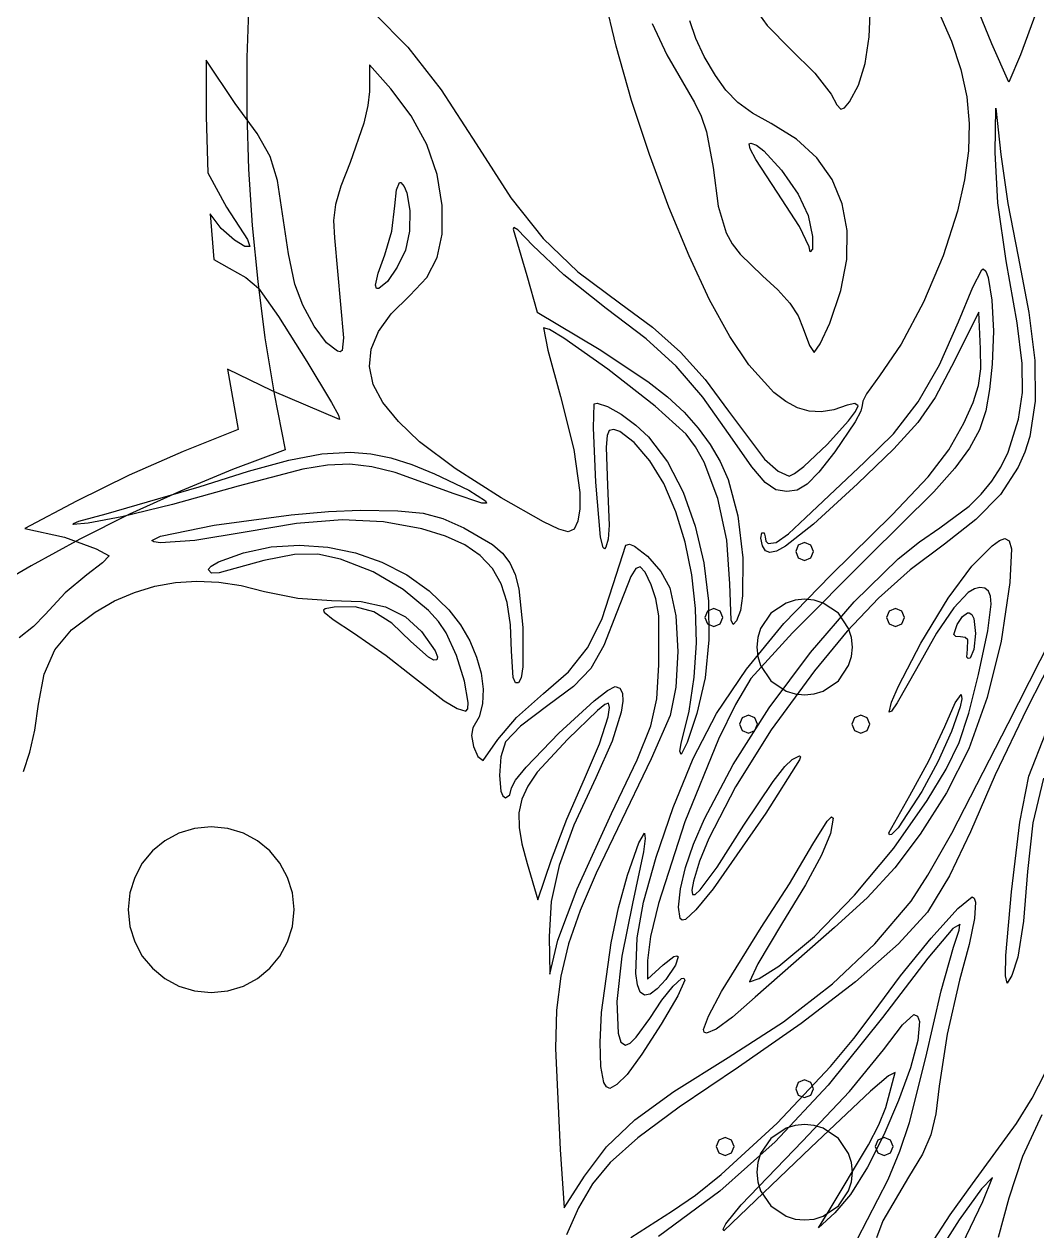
# Model space of a CAD drawing. Extents: x -23 to 237, y -4 to 293.
# Drawn here: x 41.6 to 126.4, y 91.4 to 192.5 of the extents above; entities that cross this region are included whole.
import ezdxf

# ---------------------------------------------------------------- set-up
doc = ezdxf.new("R2010")
doc.units = 0

msp = doc.modelspace()

# ---------------------------------------------------------------- linework, layer by layer
at = {"layer": 'Layer 1'}
for p, q in [((60.46207, 194.386531), (60.302493, 189.713833)), ((91.214576, 190.643939), (90.16232, 195.04873)), ((70.949263, 193.422861), (73.768919, 190.578254)), ((103.128824, 193.393453), (103.853713, 192.367336)), ((112.393226, 191.439209), (112.50679, 194.03193)), ((118.196174, 193.618477), (119.296812, 191.065051)), ((122.67847, 190.84219), (121.367236, 194.063947)), ((126.366168, 193.409736), (125.07926, 189.92288)), ((94.233059, 192.544639), (95.457869, 189.915737)), ((97.884126, 191.287165), (97.389896, 192.773788)), ((103.853713, 192.367336), (105.81371, 190.40115)), ((98.59377, 189.774054), (97.884126, 191.287165)), ((112.058829, 189.207814), (112.393226, 191.439209)), ((73.768919, 190.578254), (76.55591, 186.996559)), ((92.512833, 186.10083), (91.214576, 190.643939)), ((105.81371, 190.40115), (107.867365, 188.401324)), ((119.296812, 191.065051), (120.087542, 188.690366)), ((124.11197, 187.64704), (122.67847, 190.84219)), ((56.89708, 189.47073), (56.88378, 184.765119)), ((59.30578, 185.83581), (56.89708, 189.47073)), ((60.302493, 189.713833), (60.295068, 185.027795)), ((70.57407, 189.08936), (70.55107, 186.859)), ((72.35598, 187.07139), (70.57407, 189.08936)), ((95.457869, 189.915737), (97.7716, 185.91974)), ((99.52483, 188.1837), (98.59377, 189.774054)), ((111.513042, 187.37736), (112.058829, 189.207814)), ((125.07926, 189.92288), (124.11197, 187.64704)), ((100.410945, 186.955669), (99.52483, 188.1837)), ((107.867365, 188.401324), (109.21032, 186.62412)), ((120.087542, 188.690366), (120.580156, 186.418198)), ((74.063703, 184.818969), (72.35598, 187.07139)), ((110.76531, 185.98746), (111.513042, 187.37736)), ((70.55107, 186.859), (70.4232, 185.686454)), ((76.55591, 186.996559), (79.49729, 182.46338)), ((94.001048, 181.562601), (92.512833, 186.10083)), ((101.409039, 185.943458), (100.410945, 186.955669)), ((109.21032, 186.62412), (109.693198, 185.743656)), ((120.580156, 186.418198), (120.786443, 184.172319)), ((61.161034, 183.334297), (59.30578, 185.83581)), ((60.295068, 185.027795), (60.440927, 180.331965)), ((70.4232, 185.686454), (70.085432, 184.20472)), ((97.7716, 185.91974), (98.335925, 184.787437)), ((102.631755, 185.050395), (101.409039, 185.943458)), ((104.19174, 184.17981), (102.631755, 185.050395)), ((109.693198, 185.743656), (110.030291, 185.378107)), ((110.030291, 185.378107), (110.346147, 185.476401)), ((110.346147, 185.476401), (110.76531, 185.98746)), ((122.94325, 181.73208), (123.01195, 185.46312)), ((123.01195, 185.46312), (123.42745, 181.57653)), ((56.88378, 184.765119), (57.02168, 180.0496)), ((70.085432, 184.20472), (68.93827, 180.89968)), ((75.364984, 182.406694), (74.063703, 184.818969)), ((98.335925, 184.787437), (98.79134, 183.484616)), ((106.316526, 182.866993), (104.19174, 184.17981)), ((120.786443, 184.172319), (120.718193, 181.876505)), ((62.245735, 181.418174), (61.161034, 183.334297)), ((98.79134, 183.484616), (99.34359, 180.47821)), ((76.237262, 179.885569), (75.364984, 182.406694)), ((79.49729, 182.46338), (82.408517, 177.954807)), ((102.34911, 182.46876), (102.50561, 182.53236)), ((102.444343, 182.060163), (102.34911, 182.46876)), ((102.918119, 181.162079), (102.444343, 182.060163)), ((102.50561, 182.53236), (102.50561, 182.5323)), ((102.50561, 182.5323), (102.962279, 182.362886)), ((102.962279, 182.362886), (103.58052, 181.879285)), ((108.02038, 181.296169), (106.316526, 182.866993)), ((62.853811, 179.405711), (62.245735, 181.418174)), ((95.623179, 177.172447), (94.001048, 181.562601)), ((104.69363, 178.42766), (102.918119, 181.162079)), ((103.58052, 181.879285), (105.060676, 180.261359)), ((109.298098, 179.485041), (108.02038, 181.296169)), ((120.718193, 181.876505), (120.387195, 179.454531)), ((123.186591, 177.529461), (122.94325, 181.73208)), ((123.42745, 181.57653), (124.023489, 177.461629)), ((57.02168, 180.0496), (58.57869, 177.17277)), ((60.440927, 180.331965), (60.741198, 175.629887)), ((68.93827, 180.89968), (68.149765, 178.923115)), ((99.34359, 180.47821), (99.757707, 177.255276)), ((105.060676, 180.261359), (106.463997, 178.262198)), ((63.27919, 176.61518), (62.853811, 179.405711)), ((72.822892, 178.61755), (73.08483, 179.2257)), ((73.08463, 179.22591), (73.17263, 179.21691)), ((73.08483, 179.2257), (73.08463, 179.22591)), ((73.17263, 179.21691), (73.461768, 178.900092)), ((76.65798, 177.3066), (76.237262, 179.885569)), ((110.144474, 177.45131), (109.298098, 179.485041)), ((120.387195, 179.454531), (119.80524, 176.83017)), ((68.149765, 178.923115), (67.704849, 177.390846)), ((72.69573, 177.27647), (72.822892, 178.61755)), ((73.461768, 178.900092), (73.690011, 178.375475)), ((73.690011, 178.375475), (73.94973, 176.896)), ((82.408517, 177.954807), (85.101952, 174.538749)), ((106.566355, 175.535731), (104.69363, 178.42766)), ((106.463997, 178.262198), (107.3084, 176.46548)), ((58.57869, 177.17277), (60.35429, 174.452)), ((67.704849, 177.390846), (67.546168, 176.03312)), ((72.42773, 175.155698), (72.69573, 177.27647)), ((76.658459, 174.904546), (76.65798, 177.3066)), ((97.323184, 173.073567), (95.623179, 177.172447)), ((99.757707, 177.255276), (100.435169, 174.998517)), ((110.554302, 175.212679), (110.144474, 177.45131)), ((123.86824, 172.66391), (123.186591, 177.529461)), ((124.023489, 177.461629), (124.87176, 173.02614)), ((58.1519, 175.38632), (57.2098, 176.61001)), ((57.2098, 176.61001), (57.5131, 172.78027)), ((63.786632, 173.254124), (63.27919, 176.61518)), ((67.546168, 176.03312), (67.61637, 174.58018)), ((73.94973, 176.896), (73.923624, 175.164795)), ((107.3084, 176.46548), (107.659302, 174.717136)), ((119.80524, 176.83017), (118.604906, 173.096603)), ((59.267643, 174.4019), (58.1519, 175.38632)), ((60.741198, 175.629887), (61.197011, 170.925106)), ((71.85283, 173.15734), (72.42773, 175.155698)), ((73.923624, 175.164795), (73.58353, 173.56817)), ((76.239821, 172.941506), (76.658459, 174.904546)), ((82.652096, 175.469512), (82.60174, 175.32999)), ((82.60174, 175.32999), (83.72415, 171.4434)), ((82.97879, 175.254486), (82.652096, 175.469512)), ((84.24504, 173.94299), (82.97879, 175.254486)), ((100.435169, 174.998517), (100.94269, 174.07888)), ((107.36892, 173.85068), (106.566355, 175.535731)), ((110.522378, 172.786851), (110.554302, 175.212679)), ((60.127479, 173.866809), (59.267643, 174.4019)), ((60.35429, 174.452), (60.550123, 173.857894)), ((67.61637, 174.58018), (68.384037, 166.22733)), ((86.832506, 171.492091), (84.24504, 173.94299)), ((85.101952, 174.538749), (87.993782, 171.752906)), ((100.94269, 174.07888), (101.600091, 173.216498)), ((107.659302, 174.717136), (107.65832, 173.63414)), ((60.550123, 173.857894), (60.127479, 173.866809)), ((64.30339, 170.72097), (63.786632, 173.254124)), ((71.288934, 171.62714), (71.85283, 173.15734)), ((73.58353, 173.56817), (72.891527, 172.129844)), ((75.350861, 171.275085), (76.239821, 172.941506)), ((99.04502, 169.409156), (97.323184, 173.073567)), ((101.600091, 173.216498), (103.47659, 171.41778)), ((107.468736, 173.433575), (107.36892, 173.85068)), ((107.65832, 173.63414), (107.468736, 173.433575)), ((118.604906, 173.096603), (116.949125, 169.200905)), ((124.87176, 173.02614), (125.784502, 168.329917)), ((57.5131, 172.78027), (58.79681, 172.04389)), ((58.79681, 172.04389), (60.192942, 171.269768)), ((72.891527, 172.129844), (72.05513, 170.947049)), ((110.043496, 170.191527), (110.522378, 172.786851)), ((121.073422, 170.45154), (121.82949, 171.92279)), ((121.82949, 171.92279), (121.9551, 171.99049)), ((121.9551, 171.99049), (121.95519, 171.99052)), ((121.95519, 171.99052), (121.956, 171.991)), ((121.956, 171.991), (122.179643, 171.805414)), ((124.787883, 167.471715), (123.86824, 172.66391)), ((60.192942, 171.269768), (61.2638, 170.37629)), ((61.197011, 170.925106), (61.809496, 166.221167)), ((71.05443, 170.63139), (71.288934, 171.62714)), ((72.05513, 170.947049), (71.350658, 170.34062)), ((73.94037, 169.76289), (75.350861, 171.275085)), ((83.72415, 171.4434), (84.59234, 168.36194)), ((90.38583, 168.67715), (86.832506, 171.492091)), ((87.993782, 171.752906), (91.50019, 169.13498)), ((103.47659, 171.41778), (104.770053, 170.224222)), ((122.179643, 171.805414), (122.380368, 171.264896)), ((122.380368, 171.264896), (122.685404, 169.365465)), ((61.2638, 170.37629), (62.936075, 167.996316)), ((64.970389, 168.942936), (64.30339, 170.72097)), ((71.134244, 170.353803), (71.05443, 170.63139)), ((71.350658, 170.34062), (71.134244, 170.353803)), ((104.770053, 170.224222), (105.754623, 169.110806)), ((109.11245, 167.44441), (110.043496, 170.191527)), ((119.87868, 167.54788), (121.073422, 170.45154)), ((65.925944, 167.195297), (64.970389, 168.942936)), ((72.386045, 168.223932), (73.94037, 169.76289)), ((91.50019, 169.13498), (94.274431, 167.095181)), ((100.732647, 166.322411), (99.04502, 169.409156)), ((105.754623, 169.110806), (106.453348, 168.047717)), ((116.949125, 169.200905), (115.088804, 165.672639)), ((122.685404, 169.365465), (122.815785, 166.785507)), ((62.936075, 167.996316), (65.323776, 164.238085)), ((71.301499, 166.732845), (72.386045, 168.223932)), ((84.59234, 168.36194), (89.78634, 165.25256)), ((93.728651, 166.135246), (90.38583, 168.67715)), ((106.453348, 168.047717), (106.88928, 167.00514)), ((121.57739, 168.36223), (119.3078, 163.80077)), ((121.73609, 165.29577), (121.57739, 168.36223)), ((125.784502, 168.329917), (126.2687, 164.320723)), ((66.962669, 165.804768), (65.925944, 167.195297)), ((85.639972, 166.908321), (85.13756, 167.04052)), ((85.13756, 167.04052), (85.489402, 165.179852)), ((86.844283, 166.184085), (85.639972, 166.908321)), ((94.274431, 167.095181), (96.610616, 165.013075)), ((106.88928, 167.00514), (107.40504, 165.584658)), ((108.311193, 165.715189), (109.11245, 167.44441)), ((118.304994, 163.962082), (119.87868, 167.54788)), ((125.22814, 164.051087), (124.787883, 167.471715)), ((61.809496, 166.221167), (62.579783, 161.521617)), ((67.87318, 165.09806), (66.962669, 165.804768)), ((68.384037, 166.22733), (68.277611, 165.157861)), ((70.688228, 165.266851), (71.301499, 166.732845)), ((90.520705, 163.583683), (86.844283, 166.184085)), ((96.235537, 163.846356), (93.728651, 166.135246)), ((102.33002, 163.95653), (100.732647, 166.322411)), ((122.815785, 166.785507), (122.71619, 164.01782)), ((68.111295, 165.051516), (67.87318, 165.09806)), ((68.277611, 165.157861), (68.111295, 165.051516)), ((70.547729, 163.803174), (70.688228, 165.266851)), ((85.489402, 165.179852), (86.56276, 161.30755)), ((89.78634, 165.25256), (93.864889, 162.569545)), ((96.610616, 165.013075), (98.672716, 162.725776)), ((107.40504, 165.584658), (107.79876, 164.99495)), ((107.79876, 164.99495), (108.311193, 165.715189)), ((115.088804, 165.672639), (113.27485, 163.04137)), ((121.756062, 163.613377), (121.73609, 165.29577)), ((65.323776, 164.238085), (67.379192, 160.798732)), ((70.881497, 162.319036), (70.547729, 163.803174)), ((98.462745, 161.234413), (96.235537, 163.846356)), ((104.433988, 161.646649), (102.33002, 163.95653)), ((116.509, 160.865922), (118.304994, 163.962082)), ((119.3078, 163.80077), (117.926971, 161.217988)), ((122.71619, 164.01782), (122.495582, 161.884021)), ((125.250722, 161.623621), (125.22814, 164.051087)), ((126.2687, 164.320723), (126.298052, 160.895847)), ((62.415744, 161.78014), (58.68211, 163.57616)), ((58.68211, 163.57616), (59.5662, 158.53359)), ((94.491029, 160.487676), (90.520705, 163.583683)), ((113.27485, 163.04137), (112.168301, 161.512269)), ((121.572757, 162.213489), (121.756062, 163.613377)), ((68.05461, 159.37539), (62.415744, 161.78014)), ((71.69103, 160.79166), (70.881497, 162.319036)), ((93.864889, 162.569545), (95.505113, 161.272293)), ((98.672716, 162.725776), (100.6247, 160.0704)), ((121.119472, 160.800181), (121.572757, 162.213489)), ((122.495582, 161.884021), (122.173579, 160.10379)), ((62.579783, 161.521617), (63.509, 156.83)), ((67.379192, 160.798732), (67.954882, 159.728989)), ((72.977822, 159.198271), (71.69103, 160.79166)), ((86.56276, 161.30755), (87.677755, 156.863804)), ((89.38407, 160.69614), (89.63776, 160.75504)), ((89.63776, 160.75504), (89.6378, 160.755)), ((89.6378, 160.755), (89.6388, 160.755)), ((89.6388, 160.755), (90.478576, 160.468985)), ((95.505113, 161.272293), (96.908511, 159.975064)), ((100.96653, 157.72335), (98.462745, 161.234413)), ((105.424327, 160.878698), (104.433988, 161.646649)), ((106.400474, 160.357691), (105.424327, 160.878698)), ((111.875512, 160.920249), (111.82013, 160.55214)), ((112.168301, 161.512269), (111.875512, 160.920249)), ((114.431171, 158.170341), (116.509, 160.865922)), ((117.926971, 161.217988), (116.475374, 159.121246)), ((120.3295, 159.07753), (121.119472, 160.800181)), ((124.91734, 159.41091), (125.250722, 161.623621)), ((126.298052, 160.895847), (125.846256, 157.952577)), ((89.327441, 158.67241), (89.38407, 160.69614)), ((90.478576, 160.468985), (91.625846, 159.807111)), ((91.625846, 159.807111), (92.852018, 158.909281)), ((97.07946, 158.14443), (94.491029, 160.487676)), ((96.908511, 159.975064), (98.096988, 158.655746)), ((100.6247, 160.0704), (103.6514, 156.05411)), ((107.382607, 160.075343), (106.400474, 160.357691)), ((108.390905, 160.023365), (107.382607, 160.075343)), ((109.445547, 160.193473), (108.390905, 160.023365)), ((110.56671, 160.57738), (109.445547, 160.193473)), ((111.205635, 160.716159), (110.56671, 160.57738)), ((110.677407, 159.257058), (111.254307, 160.031619)), ((111.47061, 160.51428), (111.205635, 160.716159)), ((111.698158, 160.073754), (111.224798, 159.181492)), ((111.254307, 160.031619), (111.47061, 160.51428)), ((111.82013, 160.55214), (111.698158, 160.073754)), ((122.173579, 160.10379), (121.647466, 158.517207)), ((67.954882, 159.728989), (68.05461, 159.37539)), ((74.74337, 157.51609), (72.977822, 159.198271)), ((92.852018, 158.909281), (93.9285, 157.9154)), ((108.87386, 157.271451), (110.677407, 159.257058)), ((111.224798, 159.181492), (109.52524, 156.66555)), ((116.475374, 159.121246), (114.469562, 156.907694)), ((119.087298, 156.833193), (120.3295, 159.07753)), ((124.053139, 156.628508), (124.91734, 159.41091)), ((59.5662, 158.53359), (54.955414, 156.695143)), ((89.51316, 154.12961), (89.327441, 158.67241)), ((90.462834, 158.021446), (90.377713, 157.058316)), ((90.64289, 158.4534), (90.462834, 158.021446)), ((91.029565, 158.525787), (90.64289, 158.4534)), ((91.5257, 158.362888), (91.029565, 158.525787)), ((92.732515, 157.442295), (91.5257, 158.362888)), ((93.9285, 157.9154), (95.51286, 155.822115)), ((97.862864, 157.080507), (97.07946, 158.14443)), ((98.096988, 158.655746), (99.092448, 157.29223)), ((102.591094, 155.411392), (100.96653, 157.72335)), ((112.01198, 155.78628), (114.431171, 158.170341)), ((121.647466, 158.517207), (120.814528, 156.964349)), ((125.846256, 157.952577), (125.431709, 156.629448)), ((63.509, 156.83), (59.07722, 155.18015)), ((77.74089, 155.276369), (74.74337, 157.51609)), ((87.677755, 156.863804), (88.168249, 153.261867)), ((90.377713, 157.058316), (90.50177, 153.85211)), ((94.035668, 155.913752), (92.732515, 157.442295)), ((98.57392, 155.80274), (97.862864, 157.080507)), ((99.092448, 157.29223), (99.916797, 155.862405)), ((106.924063, 155.435899), (108.87386, 157.271451)), ((114.469562, 156.907694), (111.42609, 153.97448)), ((117.34942, 154.570078), (119.087298, 156.833193)), ((120.814528, 156.964349), (119.572046, 155.285293)), ((54.955414, 156.695143), (50.438687, 154.696864)), ((60.433231, 155.048293), (63.79679, 155.963817)), ((63.79679, 155.963817), (66.572874, 156.492098)), ((66.572874, 156.492098), (68.95789, 156.64403)), ((68.95789, 156.64403), (68.9579, 156.644)), ((68.9579, 156.644), (70.668256, 156.508969)), ((70.668256, 156.508969), (72.353225, 156.157984)), ((72.353225, 156.157984), (74.105281, 155.596157)), ((95.20749, 153.99939), (94.035668, 155.913752)), ((95.51286, 155.822115), (96.824411, 153.298043)), ((99.737801, 152.74654), (98.57392, 155.80274)), ((99.916797, 155.862405), (100.59194, 154.34416)), ((103.6514, 156.05411), (104.778701, 155.047542)), ((107.06658, 151.13231), (112.01198, 155.78628)), ((109.52524, 156.66555), (108.198438, 154.966344)), ((123.431529, 155.371591), (124.053139, 156.628508)), ((125.431709, 156.629448), (124.887011, 155.388203)), ((50.438687, 154.696864), (46.017642, 152.54433)), ((59.07722, 155.18015), (54.72973, 153.381516)), ((56.28579, 153.73463), (60.433231, 155.048293)), ((64.972913, 155.216386), (59.5719, 153.77751)), ((67.043859, 155.550738), (64.972913, 155.216386)), ((68.913709, 155.620656), (67.043859, 155.550738)), ((70.74642, 155.42036), (68.913709, 155.620656)), ((72.70595, 154.944066), (70.74642, 155.42036)), ((77.6613, 153.14036), (72.70595, 154.944066)), ((74.105281, 155.596157), (76.0169, 154.8286)), ((76.0169, 154.8286), (78.892641, 153.459202)), ((81.595632, 152.798679), (77.74089, 155.276369)), ((103.708059, 154.083222), (102.591094, 155.411392)), ((104.778701, 155.047542), (105.69211, 154.62884)), ((105.69211, 154.62884), (106.16435, 154.848906)), ((106.16435, 154.848906), (106.924063, 155.435899)), ((108.198438, 154.966344), (107.214835, 153.952074)), ((119.572046, 155.285293), (117.817307, 153.320118)), ((122.680513, 154.19995), (123.431529, 155.371591)), ((124.887011, 155.388203), (123.394015, 153.100013)), ((48.5132, 151.48155), (56.28579, 153.73463)), ((59.5719, 153.77751), (54.065959, 152.242496)), ((89.903485, 149.50302), (89.51316, 154.12961)), ((90.50177, 153.85211), (90.619235, 150.521738)), ((96.222936, 151.646919), (95.20749, 153.99939)), ((100.59194, 154.34416), (101.40474, 151.292704)), ((104.587009, 153.477772), (103.708059, 154.083222)), ((107.214835, 153.952074), (106.379507, 153.461647)), ((111.42609, 153.97448), (107.739067, 150.608635)), ((114.318782, 151.376013), (117.34942, 154.570078)), ((121.797787, 153.1104), (122.680513, 154.19995)), ((54.72973, 153.381516), (50.469197, 151.437474)), ((79.958197, 152.365126), (77.6613, 153.14036)), ((78.892641, 153.459202), (80.287525, 152.554725)), ((85.138018, 150.792085), (81.595632, 152.798679)), ((88.168249, 153.261867), (88.173271, 151.884564)), ((96.824411, 153.298043), (97.845585, 150.443673)), ((100.488735, 149.25756), (99.737801, 152.74654)), ((105.49753, 153.33397), (104.587009, 153.477772)), ((106.379507, 153.461647), (105.49753, 153.33397)), ((117.817307, 153.320118), (112.36019, 147.89172)), ((120.781053, 152.099757), (121.797787, 153.1104)), ((123.394015, 153.100013), (121.340965, 150.985296)), ((46.017642, 152.54433), (41.6939, 150.24312)), ((54.065959, 152.242496), (49.8087, 151.20558)), ((63.995798, 151.3928), (67.127919, 151.667171)), ((67.127919, 151.667171), (69.77542, 151.76702)), ((69.77542, 151.76702), (69.7754, 151.767)), ((69.7754, 151.767), (72.9478, 151.718383)), ((72.9478, 151.718383), (75.058267, 151.523851)), ((80.353597, 152.354943), (79.958197, 152.365126)), ((80.287525, 152.554725), (80.353597, 152.354943)), ((88.173271, 151.884564), (88.014925, 150.847297)), ((97.006698, 149.084713), (96.222936, 151.646919)), ((118.33635, 150.30245), (120.781053, 152.099757)), ((46.987869, 150.692481), (45.752275, 150.584377)), ((45.752275, 150.584377), (45.766161, 150.674261)), ((45.766161, 150.674261), (46.221019, 150.855868)), ((46.221019, 150.855868), (48.5132, 151.48155)), ((50.469197, 151.437474), (46.298286, 149.351396)), ((49.8087, 151.20558), (46.987869, 150.692481)), ((57.564886, 150.531), (63.995798, 151.3928)), ((64.459413, 150.667092), (60.14242, 149.93563)), ((68.281991, 150.954219), (64.459413, 150.667092)), ((71.734559, 150.799226), (68.281991, 150.954219)), ((74.94152, 150.20433), (71.734559, 150.799226)), ((75.058267, 151.523851), (76.702104, 151.082706)), ((76.702104, 151.082706), (78.47461, 150.29425)), ((86.426585, 150.187031), (85.138018, 150.792085)), ((88.014925, 150.847297), (87.690796, 150.193261)), ((101.40474, 151.292704), (101.824769, 147.787269)), ((105.662103, 149.800452), (107.06658, 151.13231)), ((109.1983, 146.33883), (114.318782, 151.376013)), ((121.340965, 150.985296), (118.70156, 148.94134)), ((41.6939, 150.24312), (45.0079, 149.50466)), ((53.057066, 149.60263), (57.564886, 150.531)), ((60.14242, 149.93563), (55.932703, 149.228804)), ((76.914747, 149.594743), (74.94152, 150.20433)), ((78.47461, 150.29425), (80.872948, 148.911979)), ((87.19847, 149.96565), (86.426585, 150.187031)), ((87.690796, 150.193261), (87.19847, 149.96565)), ((90.619235, 150.521738), (90.53705, 149.350372)), ((97.845585, 150.443673), (98.558813, 147.359491)), ((103.330256, 149.435465), (103.42959, 149.86779)), ((103.42959, 149.86779), (103.621107, 149.881904)), ((103.621107, 149.881904), (103.70089, 149.53448)), ((104.602767, 149.075802), (105.662103, 149.800452)), ((107.739067, 150.608635), (105.406778, 148.765834)), ((116.616362, 149.13304), (118.33635, 150.30245)), ((46.298286, 149.351396), (42.219662, 147.126657)), ((45.0079, 149.50466), (47.659662, 148.537224)), ((52.32881, 149.245047), (53.057066, 149.60263)), ((52.486882, 149.11593), (52.32881, 149.245047)), ((53.04672, 149.0287), (52.486882, 149.11593)), ((55.932703, 149.228804), (53.04672, 149.0287)), ((60.00549, 148.20292), (62.329799, 148.694586)), ((62.329799, 148.694586), (64.698616, 148.849035)), ((64.698616, 148.849035), (67.064915, 148.679325)), ((67.064915, 148.679325), (69.381669, 148.198514)), ((78.539442, 148.865315), (76.914747, 149.594743)), ((79.842093, 147.980135), (78.539442, 148.865315)), ((80.872948, 148.911979), (81.695685, 148.187469)), ((90.121251, 148.641199), (89.903485, 149.50302)), ((90.239484, 148.549749), (90.121251, 148.641199)), ((90.36536, 148.67569), (90.239484, 148.549749)), ((90.53705, 149.350372), (90.36536, 148.67569)), ((90.97359, 145.55088), (92.03508, 148.84318)), ((92.03508, 148.84318), (92.330502, 148.923091)), ((92.330502, 148.923091), (92.761933, 148.766332)), ((92.761933, 148.766332), (93.854871, 147.915462)), ((97.555328, 146.364759), (97.006698, 149.084713)), ((100.74435, 145.61753), (100.488735, 149.25756)), ((103.47159, 148.77739), (103.330256, 149.435465)), ((103.718495, 148.380479), (103.47159, 148.77739)), ((103.70089, 149.53448), (103.760091, 149.174567)), ((103.760091, 149.174567), (103.933916, 148.979949)), ((103.933916, 148.979949), (104.602767, 149.075802)), ((105.406778, 148.765834), (104.644376, 148.347451)), ((106.470851, 148.841994), (106.251, 148.312)), ((107.001, 149.06148), (106.470851, 148.841994)), ((107.531145, 148.841994), (107.001, 149.06148)), ((107.751, 148.312), (107.531145, 148.841994)), ((114.827469, 147.686546), (116.616362, 149.13304)), ((118.70156, 148.94134), (115.850489, 146.792105)), ((121.00118, 147.08143), (122.707507, 148.782517)), ((122.707507, 148.782517), (123.307211, 149.231375)), ((123.307211, 149.231375), (123.7561, 149.40479)), ((123.7561, 149.40482), (124.133579, 149.213686)), ((123.7561, 149.40479), (123.7561, 149.40482)), ((124.133579, 149.213686), (124.313351, 148.545222)), ((47.659662, 148.537224), (48.7617, 147.95021)), ((48.7617, 147.95021), (48.209061, 147.35158)), ((57.922603, 147.43907), (60.00549, 148.20292)), ((64.278175, 148.062854), (61.700822, 147.568528)), ((66.237041, 148.079308), (64.278175, 148.062854)), ((68.1192, 147.6789), (66.237041, 148.079308)), ((70.8611, 146.615794), (68.1192, 147.6789)), ((69.381669, 148.198514), (71.60185, 147.41966)), ((80.849186, 146.90329), (79.842093, 147.980135)), ((81.695685, 148.187469), (82.312269, 147.364603)), ((93.854871, 147.915462), (94.957989, 146.635874)), ((101.824769, 147.787269), (101.80576, 144.601279)), ((104.09552, 148.228083), (103.718495, 148.380479)), ((104.644376, 148.347451), (104.09552, 148.228083)), ((112.36019, 147.89172), (105.978046, 141.509955)), ((106.251, 148.312), (106.470851, 147.78201)), ((106.470851, 147.78201), (107.001, 147.56252)), ((107.001, 147.56252), (107.531145, 147.78201)), ((107.531145, 147.78201), (107.751, 148.312)), ((107.751, 148.312), (107.751, 148.312)), ((111.142244, 144.10645), (114.827469, 147.686546)), ((124.313351, 148.545222), (124.19588, 145.72703)), ((42.219662, 147.126657), (38.235991, 144.766631)), ((48.209061, 147.35158), (46.88279, 146.35653)), ((57.05629, 146.80662), (57.288995, 147.083477)), ((57.322658, 146.504695), (57.05629, 146.80662)), ((57.288995, 147.083477), (57.922603, 147.43907)), ((61.700822, 147.568528), (57.9632, 146.53532)), ((73.38565, 145.137594), (70.8611, 146.615794)), ((71.60185, 147.41966), (73.678432, 146.35582)), ((81.587208, 145.598869), (80.849186, 146.90329)), ((82.312269, 147.364603), (82.756302, 146.3863)), ((92.859356, 146.884695), (92.443464, 146.22372)), ((93.2236, 147.037), (92.859356, 146.884695)), ((93.2237, 147.037), (93.2236, 147.037)), ((93.656934, 146.595979), (93.2237, 147.037)), ((94.15961, 145.53581), (93.656934, 146.595979)), ((94.957989, 146.635874), (95.71538, 145.27287)), ((98.558813, 147.359491), (98.946526, 144.145986)), ((115.850489, 146.792105), (113.19538, 144.409886)), ((119.017205, 144.406431), (121.00118, 147.08143)), ((46.88279, 146.35653), (45.082831, 144.855503)), ((52.581148, 145.410303), (54.322419, 145.726334)), ((54.322419, 145.726334), (56.106861, 145.840403)), ((56.106861, 145.840403), (57.938072, 145.752945)), ((57.9632, 146.53532), (57.322658, 146.504695)), ((57.938072, 145.752945), (59.81965, 145.464399)), ((73.678432, 146.35582), (75.564388, 145.020055)), ((82.082645, 144.03096), (81.587208, 145.598869)), ((82.756302, 146.3863), (83.061385, 145.19548)), ((92.443464, 146.22372), (91.2759, 143.23103)), ((97.865378, 143.539044), (97.555328, 146.364759)), ((100.844212, 142.553069), (100.74435, 145.61753)), ((105.268895, 142.275406), (109.1983, 146.33883)), ((124.19588, 145.72703), (123.466517, 140.800775)), ((45.082831, 144.855503), (43.38839, 143.04045)), ((49.213731, 144.170607), (50.879451, 144.891873)), ((50.879451, 144.891873), (52.581148, 145.410303)), ((59.81965, 145.464399), (61.75519, 144.9752)), ((61.75519, 144.9752), (64.564127, 144.402936)), ((75.494925, 143.382462), (73.38565, 145.137594)), ((75.564388, 145.020055), (77.21269, 143.42542)), ((83.061385, 145.19548), (83.38911, 141.94797)), ((90.031334, 142.627527), (90.97359, 145.55088)), ((94.551535, 144.339431), (94.15961, 145.53581)), ((95.71538, 145.27287), (96.213623, 142.927178)), ((101.80576, 144.601279), (101.617159, 143.369772)), ((120.699511, 144.878464), (119.486254, 143.602897)), ((121.220478, 145.196757), (120.699511, 144.878464)), ((121.68487, 145.30274), (121.220478, 145.196757)), ((122.102926, 145.233604), (121.68487, 145.30274)), ((122.398637, 145.000554), (122.102926, 145.233604)), ((122.571398, 144.565125), (122.398637, 145.000554)), ((47.58039, 143.24607), (49.213731, 144.170607)), ((64.564127, 144.402936), (67.36519, 144.21348)), ((67.61229, 143.65794), (66.844123, 143.520037)), ((67.36519, 144.21348), (69.851532, 144.122044)), ((69.364028, 143.676087), (67.61229, 143.65794)), ((70.914649, 143.249056), (69.364028, 143.676087)), ((69.851532, 144.122044), (71.896528, 143.670689)), ((71.896528, 143.670689), (73.563729, 142.83741)), ((82.361983, 142.163651), (82.082645, 144.03096)), ((94.777944, 142.929751), (94.551535, 144.339431)), ((98.946526, 144.145986), (98.991158, 140.903644)), ((105.444019, 143.99766), (104.172573, 143.140427)), ((106.19486, 144.230734), (105.444019, 143.99766)), ((107.001, 144.312), (106.19486, 144.230734)), ((107.80714, 144.230734), (107.001, 144.312)), ((107.479228, 139.850449), (111.142244, 144.10645)), ((108.557981, 143.99766), (107.80714, 144.230734)), ((109.829428, 143.140427), (108.557981, 143.99766)), ((113.19538, 144.409886), (110.572611, 141.634894)), ((116.730462, 140.643894), (119.017205, 144.406431)), ((119.486254, 143.602897), (118.041905, 141.471929)), ((122.345893, 141.659913), (122.620599, 143.888851)), ((122.620599, 143.888851), (122.571398, 144.565125)), ((43.38839, 143.04045), (42.436411, 142.023608)), ((45.607071, 141.747374), (47.58039, 143.24607)), ((66.844123, 143.520037), (66.711733, 143.405915)), ((66.711733, 143.405915), (66.769378, 143.231949)), ((66.769378, 143.231949), (67.521488, 142.615291)), ((67.521488, 142.615291), (69.23389, 141.49168)), ((72.41774, 142.308037), (70.914649, 143.249056)), ((73.563729, 142.83741), (74.91669, 141.6002)), ((76.331983, 142.444222), (75.494925, 143.382462)), ((77.21269, 143.42542), (78.175426, 142.175114)), ((88.824214, 140.254607), (90.031334, 142.627527)), ((91.2759, 143.23103), (90.186219, 140.426893)), ((94.79981, 138.80909), (94.777944, 142.929751)), ((96.213623, 142.927178), (96.381655, 139.949794)), ((97.933397, 140.659553), (97.865378, 143.539044)), ((98.861793, 143.314157), (98.642002, 142.784)), ((98.642002, 142.784), (98.861752, 142.253885)), ((99.392032, 143.53371), (98.861793, 143.314157)), ((99.922247, 143.314124), (99.392032, 143.53371)), ((99.922206, 142.253851), (100.142, 142.784)), ((100.142, 142.784), (99.922247, 143.314124)), ((100.142, 142.784), (100.142, 142.784)), ((101.017877, 142.208894), (100.844212, 142.553069)), ((101.617159, 143.369772), (101.30145, 142.50816)), ((104.172573, 143.140427), (103.31534, 141.868981)), ((110.68666, 141.868981), (109.829428, 143.140427)), ((114.078796, 143.314157), (113.85901, 142.784)), ((113.85901, 142.784), (114.078755, 142.253885)), ((114.60903, 143.53371), (114.078796, 143.314157)), ((115.139254, 143.314124), (114.60903, 143.53371)), ((115.139209, 142.253851), (115.359, 142.784)), ((115.359, 142.784), (115.139254, 143.314124)), ((115.359, 142.784), (115.359, 142.784)), ((119.76444, 142.19456), (120.221914, 142.882339)), ((120.221914, 142.882339), (120.62793, 143.17591)), ((120.62793, 143.17591), (120.77683, 143.18491)), ((120.77683, 143.18491), (120.77683, 143.1847)), ((120.77683, 143.1847), (121.001045, 143.042095)), ((121.001045, 143.042095), (121.172071, 142.702281)), ((121.172071, 142.702281), (121.31943, 141.44785)), ((124.05169, 133.90139), (128.50182, 142.691065)), ((42.436411, 142.023608), (41.233347, 141.06836)), ((44.21999, 140.064322), (45.607071, 141.747374)), ((74.02689, 140.78422), (72.41774, 142.308037)), ((74.91669, 141.6002), (76.064541, 139.982126)), ((76.991, 141.48856), (76.331983, 142.444222)), ((78.175426, 142.175114), (78.952321, 140.844497)), ((82.45171, 139.96103), (82.361983, 142.163651)), ((83.38911, 141.94797), (83.3896, 141.948)), ((83.3896, 141.948), (83.410851, 138.657815)), ((98.861752, 142.253885), (99.391972, 142.0343)), ((99.391972, 142.0343), (99.922206, 142.253851)), ((101.30145, 142.50816), (101.017877, 142.208894)), ((102.118745, 138.46801), (105.268895, 142.275406)), ((103.31534, 141.868981), (103.082266, 141.11814)), ((110.572611, 141.634894), (107.81856, 138.30734)), ((110.919734, 141.11814), (110.68666, 141.868981)), ((114.078755, 142.253885), (114.60897, 142.0343)), ((114.60897, 142.0343), (115.139209, 142.253851)), ((119.485344, 141.36053), (119.76444, 142.19456)), ((121.56966, 138.00602), (122.345893, 141.659913)), ((69.23389, 141.49168), (71.96239, 139.602297)), ((75.489591, 139.454974), (74.02689, 140.78422)), ((77.851274, 139.597792), (76.991, 141.48856)), ((78.952321, 140.844497), (79.534742, 139.47592)), ((97.755938, 137.778272), (97.933397, 140.659553)), ((98.991158, 140.903644), (98.675138, 137.732953)), ((105.978046, 141.509955), (102.50087, 137.66862)), ((103.082266, 141.11814), (103.001, 140.312)), ((111.001, 140.312), (110.919734, 141.11814)), ((114.848701, 137.04385), (116.730462, 140.643894)), ((118.041905, 141.471929), (116.36327, 138.48145)), ((119.661926, 141.201517), (119.485344, 141.36053)), ((120.06574, 141.15794), (119.661926, 141.201517)), ((120.437475, 141.098329), (120.06574, 141.15794)), ((120.65504, 140.91255), (120.437475, 141.098329)), ((120.65073, 140.1208), (120.65504, 140.91255)), ((121.31943, 141.44785), (121.181436, 140.1032)), ((123.466517, 140.800775), (122.297513, 136.082079)), ((43.325584, 138.044877), (44.21999, 140.064322)), ((71.96239, 139.602297), (74.15659, 137.86347)), ((76.064541, 139.982126), (76.25525, 139.489371)), ((78.517404, 137.44243), (77.851274, 139.597792)), ((82.592331, 137.759329), (82.45171, 139.96103)), ((87.234255, 138.2474), (88.824214, 140.254607)), ((90.186219, 140.426893), (89.09665, 138.50955)), ((96.381655, 139.949794), (96.219799, 136.963048)), ((103.001, 140.312), (103.082266, 139.505861)), ((104.036975, 135.206833), (107.479228, 139.850449)), ((110.919734, 139.505861), (111.001, 140.312)), ((111.001, 140.312), (111.001, 140.312)), ((120.597111, 139.473661), (120.65073, 140.1208)), ((121.181436, 140.1032), (120.84965, 139.37406)), ((128.24436, 140.261625), (125.605711, 135.143629)), ((75.951519, 139.210899), (75.489591, 139.454974)), ((76.212158, 139.22733), (75.951519, 139.210899)), ((76.25525, 139.489371), (76.212158, 139.22733)), ((79.534742, 139.47592), (79.914056, 138.111734)), ((83.410851, 138.657815), (83.272042, 137.736262)), ((89.09665, 138.50955), (87.651206, 136.99738)), ((94.61399, 135.985475), (94.79981, 138.80909)), ((103.082266, 139.505861), (103.31534, 138.755021)), ((103.31534, 138.755021), (104.172573, 137.483578)), ((109.829428, 137.483578), (110.68666, 138.755021)), ((110.68666, 138.755021), (110.919734, 139.505861)), ((120.688343, 139.343176), (120.597111, 139.473661)), ((120.84965, 139.37406), (120.688343, 139.343176)), ((42.83029, 135.537), (43.325584, 138.044877)), ((74.15659, 137.86347), (76.806386, 135.801785)), ((79.914056, 138.111734), (80.081631, 136.794291)), ((82.77385, 137.325176), (82.592331, 137.759329)), ((83.272042, 137.736262), (83.03461, 137.30899)), ((85.14348, 136.42118), (87.234255, 138.2474)), ((97.329552, 134.947189), (97.755938, 137.778272)), ((98.675138, 137.732953), (97.9809, 134.7344)), ((99.626398, 134.754649), (102.118745, 138.46801)), ((102.50087, 137.66862), (101.20806, 135.493595)), ((107.81856, 138.30734), (104.200569, 133.37017)), ((116.36327, 138.48145), (114.758454, 135.634554)), ((120.759891, 134.768174), (121.56966, 138.00602)), ((78.827679, 135.672515), (78.517404, 137.44243)), ((80.081631, 136.794291), (80.028834, 135.565944)), ((83.03461, 137.30899), (82.77385, 137.325176)), ((87.651206, 136.99738), (85.4939, 135.40876)), ((89.362161, 135.795101), (90.478913, 136.664954)), ((90.478913, 136.664954), (91.13631, 136.99729)), ((91.13631, 136.99729), (91.529771, 136.860224)), ((91.529771, 136.860224), (91.742582, 136.441766)), ((96.219799, 136.963048), (95.72838, 134.58927)), ((104.172573, 137.483578), (105.444019, 136.626348)), ((105.444019, 136.626348), (106.19486, 136.393275)), ((107.80714, 136.393275), (108.557981, 136.626348)), ((108.557981, 136.626348), (109.829428, 137.483578)), ((114.28086, 135.695397), (114.848701, 137.04385)), ((42.522755, 133.359594), (42.83029, 135.537)), ((76.806386, 135.801785), (77.893642, 135.170557)), ((78.798837, 135.135239), (78.827679, 135.672515)), ((80.028834, 135.565944), (79.747031, 134.469043)), ((82.864784, 134.414227), (85.14348, 136.42118)), ((86.424985, 133.101953), (89.362161, 135.795101)), ((90.273403, 135.497824), (89.648368, 134.988558)), ((90.5891, 135.603), (90.273403, 135.497824)), ((90.58962, 135.60298), (90.5891, 135.603)), ((90.667858, 135.255468), (90.58962, 135.60298)), ((91.779802, 135.765674), (91.646488, 134.855708)), ((91.742582, 136.441766), (91.779802, 135.765674)), ((94.12386, 133.706169), (94.61399, 135.985475)), ((101.20806, 135.493595), (99.796184, 132.605076)), ((106.19486, 136.393275), (107.001, 136.31201)), ((107.001, 136.31201), (107.80714, 136.393275)), ((114.07967, 134.85633), (114.28086, 135.695397)), ((114.758454, 135.634554), (114.266508, 134.927351)), ((118.73454, 133.66019), (119.618951, 135.626466)), ((119.618951, 135.626466), (120.10866, 136.32258)), ((120.162012, 135.978864), (120.027694, 135.30618)), ((120.10863, 136.32261), (120.162012, 135.978864)), ((120.10866, 136.32258), (120.10863, 136.32261)), ((122.297513, 136.082079), (120.750767, 131.776683)), ((77.893642, 135.170557), (78.62039, 134.93809)), ((78.62039, 134.93809), (78.798837, 135.135239)), ((79.747031, 134.469043), (79.22759, 133.54594)), ((85.4939, 135.40876), (83.210926, 133.673108)), ((89.648368, 134.988558), (87.16451, 132.5882)), ((89.831174, 132.206302), (90.54262, 134.46043)), ((90.54262, 134.46043), (90.667858, 135.255468)), ((91.646488, 134.855708), (90.888484, 132.429188)), ((95.72838, 134.58927), (94.138673, 130.953637)), ((96.65079, 132.21829), (97.329552, 134.947189)), ((97.9809, 134.7344), (97.154141, 132.317196)), ((97.6704, 130.97333), (99.626398, 134.754649)), ((101.014038, 130.463887), (104.036975, 135.206833)), ((102.29803, 134.5897), (101.767795, 134.370149)), ((102.82825, 134.370115), (102.29803, 134.5897)), ((111.70303, 134.5897), (111.172791, 134.370149)), ((112.23325, 134.370115), (111.70303, 134.5897)), ((114.266508, 134.927351), (114.07967, 134.85633)), ((120.027694, 135.30618), (119.306575, 133.248008)), ((119.934785, 132.326016), (120.759891, 134.768174)), ((125.605711, 135.143629), (122.951749, 129.598708)), ((79.22759, 133.54594), (79.101565, 132.888492)), ((81.31058, 132.55168), (82.864784, 134.414227)), ((83.210926, 133.673108), (81.95141, 132.37226)), ((92.976182, 130.866499), (94.12386, 133.706169)), ((101.767795, 134.370149), (101.548, 133.84)), ((101.548, 133.84), (101.767754, 133.309881)), ((102.828209, 133.309844), (103.048, 133.84)), ((103.048, 133.84), (102.82825, 134.370115)), ((103.048, 133.84), (103.048, 133.84)), ((111.172791, 134.370149), (110.953, 133.84)), ((110.953, 133.84), (111.17275, 133.309881)), ((112.233205, 133.309844), (112.453, 133.84)), ((112.453, 133.84), (112.23325, 134.370115)), ((112.453, 133.84), (112.453, 133.84)), ((117.396831, 130.777485), (118.73454, 133.66019)), ((119.317999, 124.707295), (124.05169, 133.90139)), ((42.122512, 131.502695), (42.522755, 133.359594)), ((79.101565, 132.888492), (79.277639, 131.967096)), ((80.08278, 130.79209), (81.31058, 132.55168)), ((83.673569, 130.236068), (86.424985, 133.101953)), ((87.16451, 132.5882), (84.60371, 129.822497)), ((99.796184, 132.605076), (96.974541, 125.66955)), ((104.200569, 133.37017), (101.197485, 128.598941)), ((101.767754, 133.309881), (102.29797, 133.0903)), ((102.29797, 133.0903), (102.828209, 133.309844)), ((111.17275, 133.309881), (111.70297, 133.0903)), ((111.70297, 133.0903), (112.233205, 133.309844)), ((119.306575, 133.248008), (118.166506, 130.696114)), ((125.77032, 129.49817), (127.198391, 133.113022)), ((41.586674, 129.894651), (42.122512, 131.502695)), ((79.277639, 131.967096), (79.642486, 131.14666)), ((81.95141, 132.37226), (81.566401, 131.10272)), ((88.57741, 129.2783), (89.831174, 132.206302)), ((90.888484, 132.429188), (89.50903, 129.35228)), ((96.537045, 131.578092), (96.65079, 132.21829)), ((96.65079, 131.31189), (96.537045, 131.578092)), ((97.154141, 132.317196), (96.65079, 131.31189)), ((118.851716, 130.083586), (119.934785, 132.326016)), ((120.750767, 131.776683), (118.88818, 128.09033)), ((79.642486, 131.14666), (80.08278, 130.79209)), ((81.566401, 131.10272), (81.434985, 129.551238)), ((90.81772, 126.36179), (92.976182, 130.866499)), ((94.138673, 130.953637), (91.32399, 125.06736)), ((95.989454, 126.86434), (97.6704, 130.97333)), ((98.608969, 125.909899), (101.014038, 130.463887)), ((106.564976, 130.848572), (103.76345, 126.38868)), ((105.345206, 130.296484), (105.96496, 130.89329)), ((105.96496, 130.89329), (106.575108, 131.187466)), ((106.661958, 131.126573), (106.564976, 130.848572)), ((106.575108, 131.187466), (106.661958, 131.126573)), ((115.81694, 127.87864), (117.396831, 130.777485)), ((118.166506, 130.696114), (116.82872, 128.19852)), ((81.434985, 129.551238), (81.558532, 128.238507)), ((82.789017, 129.150294), (83.673569, 130.236068)), ((84.60371, 129.822497), (83.810175, 128.6622)), ((104.374209, 129.057308), (105.345206, 130.296484)), ((117.26806, 127.44492), (118.851716, 130.083586)), ((122.951749, 129.598708), (120.88104, 124.83273)), ((125.034111, 125.628987), (125.77032, 129.49817)), ((82.304389, 127.929171), (82.4567, 128.51567)), ((82.4567, 128.51567), (82.789017, 129.150294)), ((83.810175, 128.6622), (83.309585, 127.553483)), ((87.085881, 125.882253), (88.57741, 129.2783)), ((89.50903, 129.35228), (87.665417, 125.386669)), ((101.197485, 128.598941), (98.972263, 124.277137)), ((101.91036, 125.37583), (104.374209, 129.057308)), ((127.017829, 129.33894), (126.113867, 125.593802)), ((81.558532, 128.238507), (81.716344, 127.834389)), ((81.716344, 127.834389), (81.93841, 127.68522)), ((81.93841, 127.68522), (82.304389, 127.929171)), ((83.309585, 127.553483), (83.078217, 126.423755)), ((114.06453, 124.74137), (115.81694, 127.87864)), ((114.467383, 123.471718), (117.26806, 127.44492)), ((116.82872, 128.19852), (114.832754, 125.17642)), ((118.88818, 128.09033), (116.668849, 124.622755)), ((83.078217, 126.423755), (83.092348, 125.200426)), ((94.563829, 122.717936), (95.989454, 126.86434)), ((103.76345, 126.38868), (99.32915, 120.04075)), ((85.80181, 122.50248), (87.085881, 125.882253)), ((87.665417, 125.386669), (86.44843, 122.011619)), ((87.946657, 120.054645), (90.81772, 126.36179)), ((96.974541, 125.66955), (94.754566, 118.826034)), ((97.700183, 123.793855), (98.608969, 125.909899)), ((99.675324, 121.88299), (101.91036, 125.37583)), ((107.69143, 123.79756), (108.883714, 125.722213)), ((108.883714, 125.722213), (109.249593, 126.096663)), ((109.39004, 125.98347), (109.166473, 124.686786)), ((109.249593, 126.096663), (109.39004, 125.98347)), ((124.311527, 119.790332), (125.034111, 125.628987)), ((126.113867, 125.593802), (125.67542, 121.51974)), ((54.595462, 124.71583), (53.414906, 124.075045)), ((55.900046, 125.120798), (54.595462, 124.71583)), ((57.30071, 125.262), (55.900046, 125.120798)), ((58.701374, 125.120798), (57.30071, 125.262)), ((60.005958, 124.71583), (58.701374, 125.120798)), ((61.186514, 124.075045), (60.005958, 124.71583)), ((83.092348, 125.200426), (83.328253, 123.810905)), ((91.32399, 125.06736), (89.553775, 121.377831)), ((93.112509, 123.906759), (93.5931, 124.71476)), ((93.5931, 124.71476), (93.5931, 124.7147)), ((93.5931, 124.7147), (93.648736, 124.283639)), ((109.166473, 124.686786), (108.420738, 122.872448)), ((114.116162, 124.575901), (114.06453, 124.74137)), ((114.266233, 124.599291), (114.116162, 124.575901)), ((114.832754, 125.17642), (114.266233, 124.599291)), ((116.668849, 124.622755), (114.547161, 121.807361)), ((117.327069, 121.190513), (119.317999, 124.707295)), ((120.88104, 124.83273), (119.143674, 121.143835)), ((53.414906, 124.075045), (52.386326, 123.226389)), ((62.215094, 123.226389), (61.186514, 124.075045)), ((83.328253, 123.810905), (83.76221, 122.1826)), ((92.1679, 121.20695), (93.112509, 123.906759)), ((93.648736, 124.283639), (93.500489, 123.14148)), ((97.020322, 121.833158), (97.700183, 123.793855)), ((98.972263, 124.277137), (98.202274, 122.373358)), ((105.726973, 120.460143), (107.69143, 123.79756)), ((111.174548, 119.516134), (114.467383, 123.471718)), ((52.386326, 123.226389), (51.53767, 122.197809)), ((63.06375, 122.197809), (62.215094, 123.226389)), ((84.66552, 119.13423), (85.80181, 122.50248)), ((93.500489, 123.14148), (92.57351, 118.83442)), ((93.519967, 118.939904), (94.563829, 122.717936)), ((98.202274, 122.373358), (97.68786, 120.68824)), ((108.420738, 122.872448), (107.080781, 120.392316)), ((51.53767, 122.197809), (50.896885, 121.017253)), ((63.704535, 121.017253), (63.06375, 122.197809)), ((83.76221, 122.1826), (84.66552, 119.13423)), ((86.44843, 122.011619), (85.786743, 118.984124)), ((89.553775, 121.377831), (88.201275, 118.249144)), ((96.594204, 120.063844), (97.020322, 121.833158)), ((98.24934, 119.962743), (99.675324, 121.88299)), ((114.547161, 121.807361), (112.246128, 119.311402)), ((125.67542, 121.51974), (125.321349, 117.358045)), ((50.896885, 121.017253), (50.491919, 119.712667)), ((64.109501, 119.712667), (63.704535, 121.017253)), ((91.411958, 118.471015), (92.1679, 121.20695)), ((97.68786, 120.68824), (97.552596, 119.947975)), ((103.37283, 116.80213), (105.726973, 120.460143)), ((107.080781, 120.392316), (105.07455, 117.09825)), ((115.9292, 119.02119), (117.327069, 121.190513)), ((119.143674, 121.143835), (117.28024, 118.09622)), ((50.491919, 119.712667), (50.35072, 118.312)), ((64.2507, 118.312), (64.109501, 119.712667)), ((86.34662, 115.76659), (87.946657, 120.054645)), ((96.44665, 118.52195), (96.594204, 120.063844)), ((97.552596, 119.947975), (97.598241, 119.577141)), ((97.598241, 119.577141), (97.829065, 119.580483)), ((97.829065, 119.580483), (98.24934, 119.962743)), ((99.32915, 120.04075), (97.903135, 118.283214)), ((107.821168, 116.059643), (111.174548, 119.516134)), ((112.246128, 119.311402), (109.48876, 116.80213)), ((119.825168, 118.399138), (121.02213, 119.39175)), ((121.02213, 119.39175), (121.208937, 119.275332)), ((123.863088, 114.465822), (124.311527, 119.790332)), ((50.35072, 118.312), (50.491919, 116.911336)), ((64.109501, 116.911336), (64.2507, 118.312)), ((64.2507, 118.312), (64.2507, 118.312)), ((85.786743, 118.984124), (85.60903, 116.06118)), ((90.789176, 115.522186), (91.411958, 118.471015)), ((92.57351, 118.83442), (91.692606, 114.402385)), ((92.98431, 115.93603), (93.519967, 118.939904)), ((94.754566, 118.826034), (94.094773, 116.052528)), ((96.571833, 117.581725), (96.44665, 118.52195)), ((97.903135, 118.283214), (97.020679, 117.482843)), ((112.884016, 115.446814), (115.9292, 119.02119)), ((117.605201, 115.935017), (119.825168, 118.399138)), ((121.208937, 119.275332), (121.303388, 118.930108)), ((121.303388, 118.930108), (121.21885, 117.577406)), ((88.201275, 118.249144), (87.224885, 115.448241)), ((96.748926, 117.423496), (96.571833, 117.581725)), ((97.020679, 117.482843), (96.748926, 117.423496)), ((117.28024, 118.09622), (114.866655, 115.459181)), ((121.21885, 117.577406), (120.775775, 115.381984)), ((125.321349, 117.358045), (124.84961, 114.34085)), ((50.491919, 116.911336), (50.896885, 115.606752)), ((63.704536, 115.606752), (64.109501, 116.911336)), ((100.039759, 111.453344), (103.37283, 116.80213)), ((109.48876, 116.80213), (102.86535, 110.97199)), ((105.07455, 117.09825), (103.079059, 113.767069)), ((119.42221, 116.72654), (117.330624, 114.245784)), ((119.987, 117.08), (119.42221, 116.72654)), ((119.46603, 115.17256), (119.95268, 116.598924)), ((119.95268, 116.598924), (119.98693, 117.08046)), ((119.98693, 117.08046), (119.987, 117.08)), ((50.896885, 115.606752), (51.53767, 114.426196)), ((63.063753, 114.426196), (63.704536, 115.606752)), ((85.60903, 116.06118), (85.65103, 112.91665)), ((85.65103, 112.91665), (86.34662, 115.76659)), ((87.224885, 115.448241), (86.583, 112.74206)), ((90.002392, 109.698063), (90.789176, 115.522186)), ((92.872581, 112.975247), (92.98431, 115.93603)), ((94.094773, 116.052528), (93.85488, 114.03852)), ((104.83886, 113.58372), (107.821168, 116.059643)), ((109.326609, 112.082221), (112.884016, 115.446814)), ((114.866655, 115.459181), (111.255673, 112.277107)), ((115.020054, 112.769958), (117.605201, 115.935017)), ((120.775775, 115.381984), (119.98142, 112.39218)), ((51.53767, 114.426196), (52.386326, 113.397615)), ((62.215097, 113.397615), (63.063753, 114.426196)), ((91.692606, 114.402385), (91.285472, 110.605627)), ((95.1501, 113.69298), (96.055757, 114.389517)), ((96.055757, 114.389517), (96.30225, 114.452464)), ((96.40785, 114.343655), (96.186366, 113.666143)), ((96.30225, 114.452464), (96.40785, 114.343655)), ((117.330624, 114.245784), (113.50842, 109.27943)), ((118.44753, 111.517798), (119.46603, 115.17256)), ((123.823084, 112.7725), (123.863088, 114.465822)), ((124.85, 114.341), (124.356121, 112.785831)), ((124.84961, 114.34085), (124.85, 114.341)), ((52.386326, 113.397615), (53.414906, 112.548958)), ((61.186518, 112.548958), (62.215097, 113.397615)), ((93.85488, 114.03852), (93.8546, 112.476)), ((93.8546, 112.476), (95.1501, 113.69298)), ((96.186366, 113.666143), (95.37129, 112.46773)), ((103.079059, 113.767069), (102.37545, 112.25514)), ((103.188471, 112.555939), (104.83886, 113.58372)), ((53.414906, 112.548958), (54.595462, 111.908171)), ((60.005962, 111.908171), (61.186518, 112.548958)), ((86.583, 112.74206), (86.234014, 109.897542)), ((92.99586, 112.015246), (92.872581, 112.975247)), ((95.3713, 112.467), (94.664372, 111.672427)), ((95.37129, 112.46773), (95.3713, 112.467)), ((95.977317, 111.908608), (96.685535, 112.535284)), ((96.96401, 112.39918), (96.371871, 111.091212)), ((96.685535, 112.535284), (96.890416, 112.575602)), ((96.890416, 112.575602), (96.96401, 112.39918)), ((102.37545, 112.25514), (103.188471, 112.555939)), ((111.255673, 112.277107), (106.701674, 108.75879)), ((112.72755, 109.67453), (115.020054, 112.769958)), ((119.98142, 112.39218), (118.922968, 107.865361)), ((123.94931, 112.13907), (123.823084, 112.7725)), ((124.356121, 112.785831), (123.94931, 112.13907)), ((54.595462, 111.908171), (55.900046, 111.503203)), ((55.900046, 111.503203), (57.30071, 111.362)), ((57.30071, 111.362), (58.701377, 111.503203)), ((58.701377, 111.503203), (60.005962, 111.908171)), ((93.237489, 111.403767), (92.99586, 112.015246)), ((93.596657, 111.142007), (93.237489, 111.403767)), ((94.072555, 111.231162), (93.596657, 111.142007)), ((94.664372, 111.672427), (94.072555, 111.231162)), ((95.030169, 110.72752), (95.977317, 111.908608)), ((98.937825, 109.389585), (100.039759, 111.453344)), ((105.235972, 108.909413), (109.326609, 112.082221)), ((117.14373, 105.91164), (118.44753, 111.517798)), ((91.285472, 110.605627), (91.377033, 107.953817)), ((94.0349, 109.20039), (95.030169, 110.72752)), ((96.371871, 111.091212), (94.982105, 108.705718)), ((102.86535, 110.97199), (100.950361, 109.31072)), ((86.234014, 109.897542), (86.136323, 106.681626)), ((89.868045, 107.178875), (90.002392, 109.698063)), ((92.892546, 107.615763), (94.0349, 109.20039)), ((98.51934, 108.27241), (98.937825, 109.389585)), ((100.950361, 109.31072), (99.593745, 108.310893)), ((113.50842, 109.27943), (108.984252, 103.61521)), ((111.119053, 107.508576), (112.72755, 109.67453)), ((115.20211, 108.663712), (116.15603, 109.53899)), ((116.156, 109.539), (116.465964, 109.384516)), ((116.15603, 109.53899), (116.156, 109.539)), ((116.465964, 109.384516), (116.612973, 108.944924)), ((94.982105, 108.705718), (93.374689, 106.190972)), ((98.585923, 108.038693), (98.51934, 108.27241)), ((99.593745, 108.310893), (98.786429, 107.966718)), ((100.5911, 105.91039), (105.235972, 108.909413)), ((106.701674, 108.75879), (101.45904, 105.11302)), ((113.60943, 106.55932), (115.20211, 108.663712)), ((116.612973, 108.944924), (116.475088, 107.353583)), ((89.926163, 105.159008), (89.868045, 107.178875)), ((91.377033, 107.953817), (91.617612, 107.216537)), ((91.617612, 107.216537), (91.99221, 106.95662)), ((92.378612, 107.133681), (92.892546, 107.615763)), ((98.786429, 107.966718), (98.585923, 108.038693)), ((109.179145, 105.179776), (111.119053, 107.508576)), ((116.475088, 107.353583), (115.856263, 105.05131)), ((118.922968, 107.865361), (118.25693, 103.52554)), ((86.136323, 106.681626), (86.5284, 98.20336)), ((91.99221, 106.95662), (92.378612, 107.133681)), ((93.374689, 106.190972), (92.1296, 104.49525)), ((110.769351, 103.084925), (113.60943, 106.55932)), ((90.191572, 103.816515), (89.926163, 105.159008)), ((96.046491, 103.088962), (100.5911, 105.91039)), ((104.687363, 100.41141), (109.179145, 105.179776)), ((115.772441, 100.490955), (117.14373, 105.91164)), ((92.1296, 104.49525), (91.271896, 103.671866)), ((101.45904, 105.11302), (96.501235, 101.751168)), ((114.025011, 104.37824), (112.507321, 103.099586)), ((113.79903, 101.74926), (114.58242, 104.66021)), ((114.58242, 104.66021), (114.025011, 104.37824)), ((115.856263, 105.05131), (114.870418, 102.324438)), ((126.05137, 102.520418), (127.10214, 104.595224)), ((90.406645, 103.454926), (90.191572, 103.816515)), ((90.6791, 103.32945), (90.406645, 103.454926)), ((91.271896, 103.671866), (90.6791, 103.32945)), ((108.984252, 103.61521), (104.537799, 98.850137)), ((106.470851, 103.84199), (106.251, 103.312)), ((106.251, 103.312), (106.470851, 102.782006)), ((107.001, 104.06148), (106.470851, 103.84199)), ((107.531145, 103.84199), (107.001, 104.06148)), ((107.751, 103.312), (107.531145, 103.84199)), ((107.531145, 102.782006), (107.751, 103.312)), ((107.751, 103.312), (107.751, 103.312)), ((118.25693, 103.52554), (117.983154, 101.193901)), ((92.783684, 100.704977), (96.046491, 103.088962)), ((106.470851, 102.782006), (107.001, 102.56252)), ((106.81652, 98.91585), (110.769351, 103.084925)), ((107.001, 102.56252), (107.531145, 102.782006)), ((112.507321, 103.099586), (107.51833, 98.37685)), ((114.870418, 102.324438), (113.631471, 99.459298)), ((124.748481, 100.404445), (126.05137, 102.520418)), ((96.501235, 101.751168), (93.037519, 99.181761)), ((113.216299, 100.295599), (113.79903, 101.74926)), ((117.983154, 101.193901), (117.56967, 99.451586)), ((126.86929, 101.13352), (125.24375, 97.642193)), ((90.418835, 98.441552), (92.783684, 100.704977)), ((100.016723, 96.124979), (104.687363, 100.41141)), ((106.19486, 100.230534), (105.444019, 99.99746)), ((107.001, 100.3118), (106.19486, 100.230534)), ((107.80714, 100.230534), (107.001, 100.3118)), ((108.557981, 99.99746), (107.80714, 100.230534)), ((112.35934, 98.606021), (113.216299, 100.295599)), ((114.959296, 98.07762), (115.772441, 100.490955)), ((121.06746, 95.34046), (124.748481, 100.404445)), ((93.037519, 99.181761), (90.727638, 97.132654)), ((100.34299, 99.22376), (99.813103, 99.004525)), ((100.872892, 99.004529), (100.34299, 99.22376)), ((104.172573, 99.140228), (103.31534, 97.868781)), ((105.444019, 99.99746), (104.172573, 99.140228)), ((109.829428, 99.140228), (108.557981, 99.99746)), ((110.68666, 97.868781), (109.829428, 99.140228)), ((113.631471, 99.459298), (112.253341, 96.742223)), ((113.65803, 99.2247), (113.127791, 99.005149)), ((114.18825, 99.005115), (113.65803, 99.2247)), ((117.56967, 99.451586), (116.862771, 97.838619)), ((86.5284, 98.20336), (86.85909, 93.33855)), ((88.5681, 95.9818), (90.418835, 98.441552)), ((99.813103, 99.004525), (99.593002, 98.475)), ((99.593002, 98.475), (99.812755, 97.944876)), ((104.537799, 98.850137), (99.892181, 94.713186)), ((107.51833, 98.37685), (100.22832, 91.40209)), ((101.093, 98.475), (100.872892, 99.004529)), ((100.873205, 97.944842), (101.093, 98.475)), ((101.093, 98.475), (101.093, 98.475)), ((101.690167, 93.576905), (106.81652, 98.91585)), ((108.96374, 92.9565), (112.35934, 98.606021)), ((113.127791, 99.005149), (112.908, 98.475)), ((112.908, 98.475), (113.12775, 97.944876)), ((113.99406, 95.711338), (114.959296, 98.07762)), ((114.188205, 97.944842), (114.408, 98.475)), ((114.408, 98.475), (114.18825, 99.005115)), ((114.408, 98.475), (114.408, 98.475)), ((90.727638, 97.132654), (89.23134, 95.3317)), ((99.812755, 97.944876), (100.34297, 97.72529)), ((100.34297, 97.72529), (100.873205, 97.944842)), ((103.082266, 97.11794), (103.001, 96.3118)), ((103.31534, 97.868781), (103.082266, 97.11794)), ((110.919734, 97.11794), (110.68666, 97.868781)), ((111.001, 96.3118), (110.919734, 97.11794)), ((113.12775, 97.944876), (113.65797, 97.72529)), ((113.65797, 97.72529), (114.188205, 97.944842)), ((116.862771, 97.838619), (115.70875, 95.89502)), ((125.24375, 97.642193), (124.0881, 94.13807)), ((97.853246, 94.398598), (100.016723, 96.124979)), ((103.001, 96.3118), (103.082266, 95.505661)), ((112.253341, 96.742223), (110.849948, 94.459547)), ((110.919734, 95.505661), (111.001, 96.3118)), ((111.001, 96.3118), (111.001, 96.3118)), ((86.85909, 93.33855), (88.5681, 95.9818)), ((89.23134, 95.3317), (88.050609, 93.318534)), ((103.082266, 95.505661), (103.31534, 94.754821)), ((110.68666, 94.754821), (110.919734, 95.505661)), ((111.406039, 90.667072), (113.99406, 95.711338)), ((115.70875, 95.89502), (113.54615, 92.23529)), ((119.191809, 92.745051), (121.06746, 95.34046)), ((122.72, 95.8834), (121.811004, 94.929259)), ((121.929732, 93.858965), (122.7196, 95.8833)), ((122.7196, 95.8833), (122.72, 95.8834)), ((99.892181, 94.713186), (94.77052, 90.93333)), ((95.93175, 93.07603), (97.853246, 94.398598)), ((103.31534, 94.754821), (104.172573, 93.483378)), ((110.849948, 94.459547), (109.53521, 92.8976)), ((109.829428, 93.483378), (110.68666, 94.754821)), ((121.811004, 94.929259), (119.93051, 92.33063)), ((124.0881, 94.13807), (123.214348, 90.832723)), ((88.050609, 93.318534), (87.066415, 91.067536)), ((92.433607, 90.854561), (95.93175, 93.07603)), ((100.403735, 91.982841), (101.690167, 93.576905)), ((104.172573, 93.483378), (105.444019, 92.626148)), ((108.557981, 92.626148), (109.829428, 93.483378)), ((119.849171, 89.555647), (121.929732, 93.858965)), ((105.444019, 92.626148), (106.19486, 92.393075)), ((106.19486, 92.393075), (107.001, 92.31181)), ((107.001, 92.31181), (107.80714, 92.393075)), ((107.80714, 92.393075), (108.557981, 92.626148)), ((108.15752, 91.66097), (108.96374, 92.9565)), ((109.53521, 92.8976), (108.15752, 91.66097)), ((113.54615, 92.23529), (113.022083, 90.814577)), ((117.496527, 90.118262), (119.191809, 92.745051)), ((119.93051, 92.33063), (118.046713, 89.330722)), ((100.16497, 91.551909), (100.403735, 91.982841)), ((100.22832, 91.40209), (100.16497, 91.551909))]:
    msp.add_line(p, q, dxfattribs=at)

doc.saveas('drawing.dxf')
